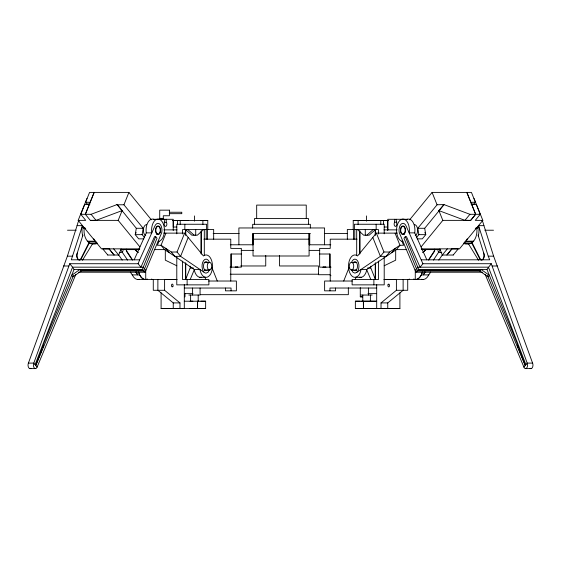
<?xml version="1.0" encoding="UTF-8"?>
<svg xmlns="http://www.w3.org/2000/svg" width="561" height="561" viewBox="0 0 561 561"><rect width="100%" height="100%" fill="white"/><g stroke="black" fill="none" stroke-linecap="round" stroke-linejoin="round"><path stroke-width="0.84" d="M145.727 279.525L145.727 269.406M153.279 279.525L153.279 290.289L164.604 290.289L179.976 302.912L179.976 308.515M157.879 279.525L157.872 290.289L173.244 302.905L179.976 302.912M184.303 284.602L184.303 308.515L161.091 308.508L161.098 292.765M164.604 290.289L164.604 279.525L176.799 279.518M165.32 249.813L165.313 260.164L176.792 265.774M173.244 308.515L173.244 302.905M173.237 230.536L173.223 219.295L153.293 219.288M176.799 257.148L176.785 284.862L208.888 284.862L208.888 279.539L182.528 279.532L182.535 261.131M176.799 233.804L176.806 224.26L206.609 224.267L206.609 229.589L182.542 229.589L182.542 233.965M180.214 224.561L180.214 220.445L176.82 220.438M184.835 229.589L184.842 224.26M185.586 262.983L185.586 279.532L190.312 267.618A5.603 3.219 -90 0 1 190.2 266.166M185.593 235.094L185.6 229.589L191.82 235.192L197.332 235.192L203.552 229.589M185.747 279.532L185.747 262.983M185.754 235.094L185.761 229.87M187.122 284.862L187.122 279.539M194.471 221.139L194.471 215.922M195.719 235.192L195.726 229.589M197.661 301.215L197.563 308.501L197.563 301.215M201.09 253.397L201.097 231.616M201.252 254.126L201.259 230.466M202.9 224.547L202.9 220.431M204.302 255.003L204.309 229.589M199.204 308.494L205.642 308.494L205.642 301.208L200.908 301.201M205.298 229.512L207.773 229.505L207.773 220.424L204.849 220.417M203.924 239.175L230.767 239.175L230.767 248.397L241.335 248.397L241.356 267.155L229.954 267.148M330.78 244.785L309.09 244.785L309.09 233.572L309.09 255.998L253.032 255.998L253.032 233.572M324.588 244.785L324.588 227.962L238.881 227.962L238.881 244.785M399.902 292.765L399.909 308.508L363.437 308.501L363.437 301.215M376.697 284.602L376.697 308.515L381.024 308.515L381.024 302.912L396.396 290.289L407.721 290.289L407.721 279.525M383.415 224.561L383.415 220.445L358.1 220.431L358.1 224.547M387.763 230.536L387.763 220.445M396.234 219.295L396.396 222.458A2.3 1.318 90 0 1 396.396 225.711A2.3 1.318 90 0 1 394.53 225.711A2.3 1.318 90 0 1 394.53 222.465L394.727 219.295M82.369 225.459A6.262 3.59 -90 0 0 83.561 227.941L84.122 228.622C83.379 236.672 87.383 246.461 97.369 243.551L92.614 243.551M139.892 246.882L118.189 220.375L122.109 210.606L117.144 204.548L136.295 228.285L135.243 234.652L138.686 238.86L143.847 238.86M144.584 237.654L142.129 234.652L143.181 228.285L123.932 204.786L117.046 204.786M401.964 241.23L403.59 245.276L399.958 245.276L396.403 249.617L366.768 269.448L366.508 270.879A11.213 6.437 -90 0 1 359.559 277.183M426.844 259.834L414.712 232.871L414.838 232.191A11.213 6.43 90 0 0 406.297 219.716M375.414 262.983L375.414 279.532L370.688 267.618A5.603 3.219 90 0 0 370.8 266.166M82.621 236.167L82.705 235.879A13.373 7.672 -90 0 1 82.453 225.655L77.06 225.655L67.383 256.167L28.408 363.1A3.506 2.013 -90 0 0 28.513 367.364A3.506 2.013 -90 0 0 30.897 368.282M77.06 225.655L77.979 222.556A13.373 7.672 -90 0 1 78.961 220.564M77.355 252.962L77.046 253.979A4.53 2.595 -90 0 0 78 259.238A4.53 2.595 -90 0 0 81.156 259L88.989 243.551A13.373 7.672 -90 0 0 90.987 243.397M82.944 234.996L77.264 253.095A4.25 2.433 -90 0 0 77.86 259.007A4.25 2.433 -90 0 0 81.254 257.969L89.122 242.38M78.463 272.211L145.068 272.246L161.736 232.619A6.914 3.969 -90 0 0 159.843 224.12A6.914 3.969 -90 0 0 154.759 226.286L139.668 259.834L71.31 259.806L82.453 225.655M39.922 354.917L35.75 365.484L72.951 276.868L81.121 271.082L143.644 271.096L157.024 238.187L155.692 236.616L154.541 236.616L140.916 267.204L138.104 263.74L69.746 263.705L33.8 363.1A3.506 2.013 -90 0 0 34.291 367.981A3.506 2.013 -90 0 0 37.089 367.118L75.791 274.504M143.644 271.096L142.312 269.525L155.692 236.616M40.56 353.297L42.166 349.23M42.804 347.603L43.765 345.162M73.533 275.388L72.951 276.868L71.661 275.325L79.781 269.504L81.121 271.082M355.162 279.539L356.109 277.155M118.189 220.375L90.321 220.368L85.356 214.302L89.283 204.435L84.732 204.428L80.763 214.302L85.728 220.368L78.175 220.361L86.976 198.461M107.796 255.038L118.701 255.031L121.134 248.958M343.711 281.026L349.005 267.786M90.026 203.959L86.976 203.952L85.595 202.276L89.564 192.402L128.911 192.402L151.344 219.779M80.763 214.302L85.356 214.302L94.157 192.409L90.153 202.276L85.595 202.276M95.959 242.086L88.105 241.91M123.932 204.786L128.911 192.402M123.118 250.465L122.347 252.387L127.599 260.129M136.127 232.45L135.243 234.652L142.129 234.652M138.104 263.74L139.668 259.834M159.036 241.23L157.41 245.276L161.042 245.276L171.322 252.029L174.857 256.342L194.232 269.448L199.975 269.448L200.228 270.879A11.213 6.437 90 0 0 208.264 276.678A11.213 6.437 90 0 0 212.275 263.235A11.213 6.437 90 0 0 204.947 255.101L203.426 255.935L184.625 233.124L163.742 233.131M165.923 233.131L161.042 245.276L164.597 249.617L174.857 256.342L180.593 256.335L205.024 272.905L206.062 273.144L208.075 272.211L209.548 269.645M188.187 237.471L180.593 256.335L177.045 252.008L184.625 233.124M144.542 268.775L143.216 267.204L72.565 267.169L74.045 269.497L35.098 364.685L72.565 267.169L69.746 263.705M190.179 279.539L194.358 269.582M134.156 259.834L146.288 232.871L146.162 232.191A11.213 6.43 -90 0 1 154.703 219.716M203.713 271.98L203.215 271.096A7.005 4.018 90 0 1 203.615 260.577A7.005 4.018 90 0 1 209.548 262.639M82.439 260.276L92.782 243.404M468.386 243.551L463.631 243.551C473.617 246.461 477.621 236.672 476.878 228.622L477.439 227.941A6.262 3.59 90 0 0 478.631 225.459M521.078 354.917L525.25 365.484L488.049 276.868L479.879 271.082L417.356 271.096L416.458 268.775L417.784 267.204L488.435 267.169L525.902 364.685L486.955 269.497L491.254 263.705L527.2 363.1A3.506 2.013 90 0 1 526.709 367.981A3.506 2.013 90 0 1 523.911 367.118L485.209 274.504M422.426 271.98A13.373 7.672 -90 0 1 421.325 274.897L419.831 277.211A13.373 7.672 -90 0 1 414.074 279.273M430.673 272.085L427.265 277.211A13.373 7.672 -90 0 1 421.514 279.273M428.604 259.736L433.702 251.91A4.25 2.433 90 0 0 434.705 249.168M428.611 260.136L434.207 251.777A4.53 2.602 -90 0 0 434.796 249.673M425.28 272.085L423.373 274.897A13.373 7.672 -90 0 0 424.474 271.98M433.401 260.129L440.336 249.624L421.332 249.617M438.793 260.129L442.131 255.206M351.452 269.645L352.925 272.211L354.938 273.144L356.95 272.204L357.785 271.096A7.005 4.018 -90 0 0 357.385 260.577A7.005 4.018 -90 0 0 351.452 262.639M416.458 268.775L403.976 238.187L405.308 236.616L406.459 236.616L420.084 267.204L422.896 263.74L406.241 226.286A6.914 3.969 90 0 0 401.157 224.12A6.914 3.969 90 0 0 399.264 232.619L415.932 272.246L417.812 269.932M395.077 233.131L399.958 245.276L389.678 252.029L386.143 256.342L380.407 256.335L356.95 272.204M421.108 246.882L442.811 220.375L470.679 220.368L475.644 214.302L480.237 214.302L476.268 204.428L471.717 204.435L475.644 214.302L470.679 220.368L464.95 220.361L438.891 210.606L443.856 204.548L469.915 214.302L475.644 214.302L466.843 192.409L432.089 192.402L409.656 219.779M470.974 203.959L474.024 203.952L475.405 202.276L471.436 192.402L466.843 192.402L470.847 202.276L475.405 202.276M439.866 248.958L442.299 255.031L447.355 248.86M453.204 255.038L458.267 248.86L451.914 248.86L446.858 255.038L442.299 255.031M451.949 248.86L446.893 255.031L453.204 255.038M480.237 214.302L475.272 220.368L482.825 220.361L474.024 198.461M482.825 220.361L459.501 248.853L421.22 248.867M523.911 367.118L527.2 363.1L532.592 363.1A3.506 2.013 90 0 1 532.487 367.364A3.506 2.013 90 0 1 530.103 368.282M366.768 269.448L361.025 269.448L360.772 270.879A11.213 6.437 -90 0 1 352.736 276.678A11.213 6.437 -90 0 1 348.725 263.235A11.213 6.437 -90 0 1 356.053 255.101L357.574 255.935L376.375 233.124L397.258 233.131M389.678 252.029L383.955 252.008L380.407 256.335L372.813 237.471M391.858 252.59L395.407 248.264M416.416 237.654L418.871 234.652L417.819 228.285L437.068 204.786L443.856 204.548M417.153 238.86L422.314 238.86L425.757 234.652L424.705 228.285L443.954 204.786M464.95 220.361L469.915 214.302M417.356 271.096L418.688 269.525L486.955 269.497M479.879 271.082L481.219 269.504L489.339 275.325L488.049 276.868L487.467 275.388M422.98 252.506L426.03 249.603M422.77 252.415L425.862 249.582M464.003 242.794L465.777 241.181A13.373 7.672 90 0 0 467.257 238.825M366.887 235.192L373.107 229.589M381.024 302.912L387.756 302.905L403.128 290.289L403.128 279.525M384.208 265.774L395.687 260.164L395.68 249.813M85.356 214.302L91.085 214.302L117.144 204.548M90.321 220.368L96.05 220.361L122.109 210.606M402.931 234.119L404.502 232.983A3.864 2.216 -90 0 0 404.691 227.906A3.864 2.216 -90 0 0 401.823 226.91L401.367 227.528A3.864 2.216 -90 0 0 400.884 231.735A3.864 2.216 -90 0 0 402.931 234.119L404.572 234.119M353.647 270.023A4.488 2.574 -90 0 0 354.938 270.626L356.761 269.308A4.488 2.574 -90 0 0 356.754 262.969A4.488 2.574 -90 0 0 353.114 262.969M158.195 241.363L159.121 241.293A11.213 6.43 -90 0 0 164.345 228.306A11.213 6.43 -90 0 0 156.898 219.211A11.213 6.43 -90 0 0 151.673 232.198L151.8 232.871L146.288 232.871M360.281 287.646L360.281 296.804L362.525 296.79M355.702 229.512L353.227 229.505L353.227 220.424L356.151 220.417M361.796 308.494L355.358 308.494L355.358 301.208L360.092 301.201M355.358 308.494L370.947 308.494M171.322 252.029L177.045 252.008M201.946 220.424L202.43 220.424L200.684 220.424M207.773 220.424L172.865 220.438M384.18 220.438L380.786 220.445L380.786 224.561M381.368 220.438L381.824 220.431M235.171 267.155L236.209 267.155M236.938 267.155L237.927 267.155M235.361 267.155L237.787 267.155M190.053 301.208L192.858 301.208M198.889 301.208L198.075 301.208M205.642 301.208L184.303 301.222M165.439 308.508L170.032 308.508M183.938 308.487L183.426 308.494M190.053 308.494L205.642 308.494M362.266 308.494L361.845 308.494L364.545 308.494M169.387 212.247L181.778 212.247L181.778 213.671L169.387 213.671M159.717 218.383L163.307 218.383M159.717 218.748L163.307 218.748M407.707 219.288L387.777 219.295L387.777 229.863M172.914 220.438L187.991 220.424M388.135 220.438L353.227 220.424M173.054 220.438L177.865 220.438M360.316 220.424L358.626 220.424L359.054 220.424M383.135 220.438L387.946 220.438M164.008 222.226L166.47 222.465A2.3 1.318 -90 0 1 166.47 225.711A2.3 1.318 -90 0 1 164.604 225.711A2.3 1.318 -90 0 1 164.604 222.458L164.766 219.295M394.706 222.226L396.992 222.226M478.379 236.167L478.295 235.879A13.373 7.672 90 0 0 478.547 225.655L483.94 225.655L493.617 256.167L532.592 363.1M176.715 227.03L173.237 227.037L173.237 220.445M83.561 227.941L85.146 227.941M475.854 227.941L477.439 227.941M136.295 228.285L143.181 228.285M417.819 228.285L424.705 228.285M84.122 228.622L85.7 228.622M475.3 228.622L476.878 228.622M203.916 229.512L213.671 229.505L213.671 239.175M357.084 229.512L347.329 229.505L347.329 239.175M163.847 229.863L177.045 229.863M383.955 229.863L397.153 229.863M67.495 230.22L76.198 230.227M484.802 230.227L493.505 230.22M414.712 232.871L409.2 232.871L409.327 232.198A11.213 6.43 90 0 0 404.102 219.211A11.213 6.43 90 0 0 396.655 228.306A11.213 6.43 90 0 0 401.879 241.293L402.805 241.363M213.159 233.572L239.161 233.572M310.352 233.572L252.927 233.579L252.927 244.792L253.151 233.572M324.588 233.565L347.561 233.572M156.428 234.119L158.069 234.119A3.864 2.216 90 0 0 160.116 231.735A3.864 2.216 90 0 0 159.633 227.528L159.177 226.91A3.864 2.216 90 0 0 156.309 227.906A3.864 2.216 90 0 0 156.498 232.983L158.069 234.119M418.871 234.652L425.757 234.652L424.873 232.45M253.032 239.175L309.09 239.175M357.077 239.175L330.233 239.175L330.233 248.397L319.665 248.397L319.651 267.148L331.046 267.148M87.299 241.181L95.223 241.181L96.997 242.794M465.777 241.181L473.701 241.181M472.895 241.91L465.041 242.086M230.319 244.785L253.151 244.785M109.051 248.86L114.107 255.031L109.086 248.86L102.733 248.86L107.796 255.038M139.78 248.867L101.499 248.853L78.175 220.361M139.668 249.617L120.664 249.624L122.347 252.387L119.269 252.387M154.282 249.617L164.597 249.617M396.403 249.617L406.718 249.617M241.258 250.388L253.523 250.388M309.209 250.388L319.749 250.388M441.731 252.387L438.653 252.387L437.882 250.465M241.356 254.007L230.767 254.007L230.767 281.054M319.644 254.007L330.233 254.007L330.233 281.054M67.383 256.167L72.776 256.167M478.547 225.655L488.224 256.167L493.617 256.167M421.332 259.834L489.69 259.806L488.224 256.167M204.092 262.436L208.916 262.443M352.084 262.443L356.908 262.436M422.896 263.74L491.254 263.705M240.669 265.97L265.739 265.97L265.739 255.493M63.428 265.998L68.828 265.998M492.172 265.998L497.572 265.998M190.41 268.046L193.475 268.046M367.525 268.046L370.59 268.046M74.045 269.497L142.312 269.525M204.667 270.03L209.491 270.037M351.509 270.037A3.864 2.216 90 0 0 353.43 264.238A3.864 2.216 90 0 0 349.594 264.238A3.864 2.216 90 0 0 351.509 270.037L356.333 270.03M80.447 270.29L142.978 270.311M418.022 270.311L480.553 270.29M204.421 270.626L206.062 270.626A4.488 2.574 90 0 0 207.353 270.023M354.938 270.626L356.579 270.626M415.932 272.246L482.537 272.211M230.185 274.21L318.585 274.21M130.327 272.085L132.235 274.897L139.675 274.897L141.169 277.211M421.325 274.897L428.765 274.897M199.765 277.309L205.501 277.309M355.499 277.309L361.235 277.309M137.487 279.483L144.92 279.483M416.08 279.483L423.513 279.483M145.474 279.518L177.038 279.532M383.962 279.532L415.526 279.518M208.664 281.026L236.377 281.026L236.377 290.836L225.445 290.836L225.445 288.031M352.336 281.026L324.623 281.026L324.623 290.836L335.555 290.836L335.555 288.031M184.387 288.031L231.048 288.031L231.048 290.836M376.613 288.031L329.952 288.031L329.952 290.836M184.387 293.634L193.019 293.634M367.981 293.634L376.613 293.634M200.431 294.672L348.339 294.672L348.339 287.793M188.868 295.037L200.081 295.037L200.081 288.031M360.919 295.037L372.132 295.037M360.281 296.804L362.637 296.804M369.86 301.201L375.709 301.201M362.925 301.208L361.845 301.208L362.679 301.208M161.091 308.508L199.155 308.494L198.075 308.494M368.465 308.487L375.709 308.487M376.697 308.515L399.909 308.508M28.408 363.1L33.8 363.1L37.089 367.118M29.873 368.598L35.273 368.605M525.727 368.605L531.127 368.598M373.009 220.424L388.086 220.438M384.285 227.03L387.763 227.037M323.073 267.155L324.062 267.155M324.791 267.155L325.829 267.155L323.024 267.155M384.201 279.518L396.396 279.525L396.396 290.289M355.358 301.208L370.947 301.208M376.697 301.222L363.339 301.215L363.437 308.501M184.429 296.783L184.99 296.804L184.99 293.473M206.062 270.626L204.239 269.308A4.488 2.574 90 0 1 204.246 262.969A4.488 2.574 90 0 1 207.886 262.969M330.969 275.746L329.644 274.715L318.438 274.715L318.438 265.97L279.532 265.97L279.532 255.493M357.448 229.589L363.668 235.192L369.18 235.192L375.4 229.589L375.407 235.094M187.893 229.589L194.113 235.192M135.138 249.582L138.23 252.415M134.97 249.603L138.02 252.506M165.593 248.264L169.142 252.59M91.085 214.302L96.05 220.361M113.645 248.86L118.701 255.031M143.188 269.932L145.068 272.246M135.72 272.085L137.627 274.897A13.373 7.672 90 0 1 136.526 271.98M118.869 255.206L122.207 260.129M132.389 260.136L126.793 251.777A4.53 2.602 90 0 1 126.204 249.673M132.396 259.736L127.298 251.91A4.25 2.433 -90 0 1 126.295 249.168M132.235 274.897L133.735 277.211A13.373 7.672 90 0 0 139.486 279.28M468.218 243.404L478.561 260.276M471.878 242.38L479.746 257.969A4.25 2.433 90 0 0 483.14 259.007A4.25 2.433 90 0 0 483.736 253.095L478.056 234.996M366.642 269.582L370.821 279.539M405.308 236.616L418.688 269.525M432.089 192.402L437.068 204.786M438.891 210.606L442.811 220.375M376.375 233.124L383.955 252.008M211.995 267.786L217.289 281.026M204.891 277.155L205.838 279.539M517.235 345.162L518.196 347.603M518.834 349.23L520.44 353.297M483.94 225.655L483.021 222.556A13.373 7.672 90 0 0 482.039 220.564M483.645 252.962L483.954 253.979A4.53 2.595 90 0 1 483 259.238A4.53 2.595 90 0 1 479.844 259L472.011 243.551A13.373 7.672 90 0 1 470.013 243.397M194.232 269.448L194.492 270.879A11.213 6.437 90 0 0 201.441 277.183M166.273 219.295L166.294 222.226M415.273 269.406L415.273 279.525M384.201 233.804L384.194 224.26L354.391 224.267L354.391 229.589L378.458 229.589L378.458 233.965M384.201 257.148L384.215 284.862L352.112 284.862L352.112 279.539L378.472 279.532L378.465 261.131M376.158 224.26L376.165 229.589M375.239 229.87L375.246 235.094M375.253 262.983L375.253 279.532M373.878 279.539L373.878 284.862M365.274 229.589L365.281 235.192M359.903 231.616L359.91 253.397M359.741 230.466L359.748 254.126M356.691 229.589L356.698 255.003M387.756 302.905L387.756 308.515M370.393 295.037L370.393 301.173M368.409 288.031L368.409 295.037M366.529 215.922L366.529 221.139M362.799 295.037L362.799 301.173M354.776 229.505L354.776 239.175M353.591 229.505L353.591 239.175M329.658 254L329.651 267.155M310.352 227.969L310.352 224.323L252.667 224.323L252.667 227.969M309.735 233.572L309.735 244.785M309.511 233.572L309.511 244.792M308.445 224.323L308.445 218.524L254.519 218.524L254.519 224.323M306.257 218.524L306.257 205.095L256.672 205.095L256.672 218.524M231.342 254L231.349 267.155M207.409 229.505L207.409 239.175M206.224 229.505L206.224 239.175M198.201 295.037L198.201 301.173M192.591 288.031L192.591 295.037M190.607 295.037L190.607 301.173M177.585 220.445L177.585 224.561M469.971 243.551A13.373 7.672 90 0 1 467.972 243.397M414.411 224.652A5.603 3.219 -90 0 1 416.683 226.293L417.195 227.45A5.603 3.219 -90 0 1 417.517 231.707L417.195 233.06A5.603 3.219 -90 0 1 415.245 235.669M409.593 279.069A13.373 7.672 90 0 1 407.609 279.525M422.167 272.835A13.373 7.672 90 0 1 413.541 279.062M146.926 279.273A13.373 7.672 90 0 1 141.169 277.211M139.675 274.897A13.373 7.672 90 0 1 138.574 271.98M153.391 279.525A13.373 7.672 -90 0 1 151.407 279.069M147.459 279.062A13.373 7.672 -90 0 1 138.833 272.835M95.223 241.181A13.373 7.672 -90 0 1 93.743 238.825M93.028 243.397A13.373 7.672 -90 0 1 91.029 243.551M145.755 235.669A5.603 3.219 90 0 1 143.805 233.06L143.483 231.707A5.603 3.219 90 0 1 143.805 227.45L144.317 226.293A5.603 3.219 90 0 1 146.589 224.652M169.387 210.158L159.717 210.158L159.717 219.442L163.307 219.442L163.307 215.761L169.387 215.761L169.387 210.158M388.023 284.792A1.403 0.806 90 0 0 388.717 286.895A1.403 0.806 90 0 0 389.411 284.792A1.403 0.806 90 0 0 388.023 284.792M401.087 227.373A4.397 2.525 90 0 0 402.518 234.568A4.397 2.525 90 0 0 405.372 228.811A4.397 2.525 90 0 0 401.087 227.373M172.851 286.482A1.403 0.806 -90 0 0 172.493 284.139A1.403 0.806 -90 0 0 171.505 285.858A1.403 0.806 -90 0 0 172.851 286.482M211.055 268.901A3.864 2.216 -90 0 0 210.066 262.443A3.864 2.216 -90 0 0 207.346 267.169A3.864 2.216 -90 0 0 211.055 268.901M160.095 232.717A4.397 2.525 -90 0 0 158.188 225.866A4.397 2.525 -90 0 0 155.741 232.17A4.397 2.525 -90 0 0 160.095 232.717"/></g></svg>
